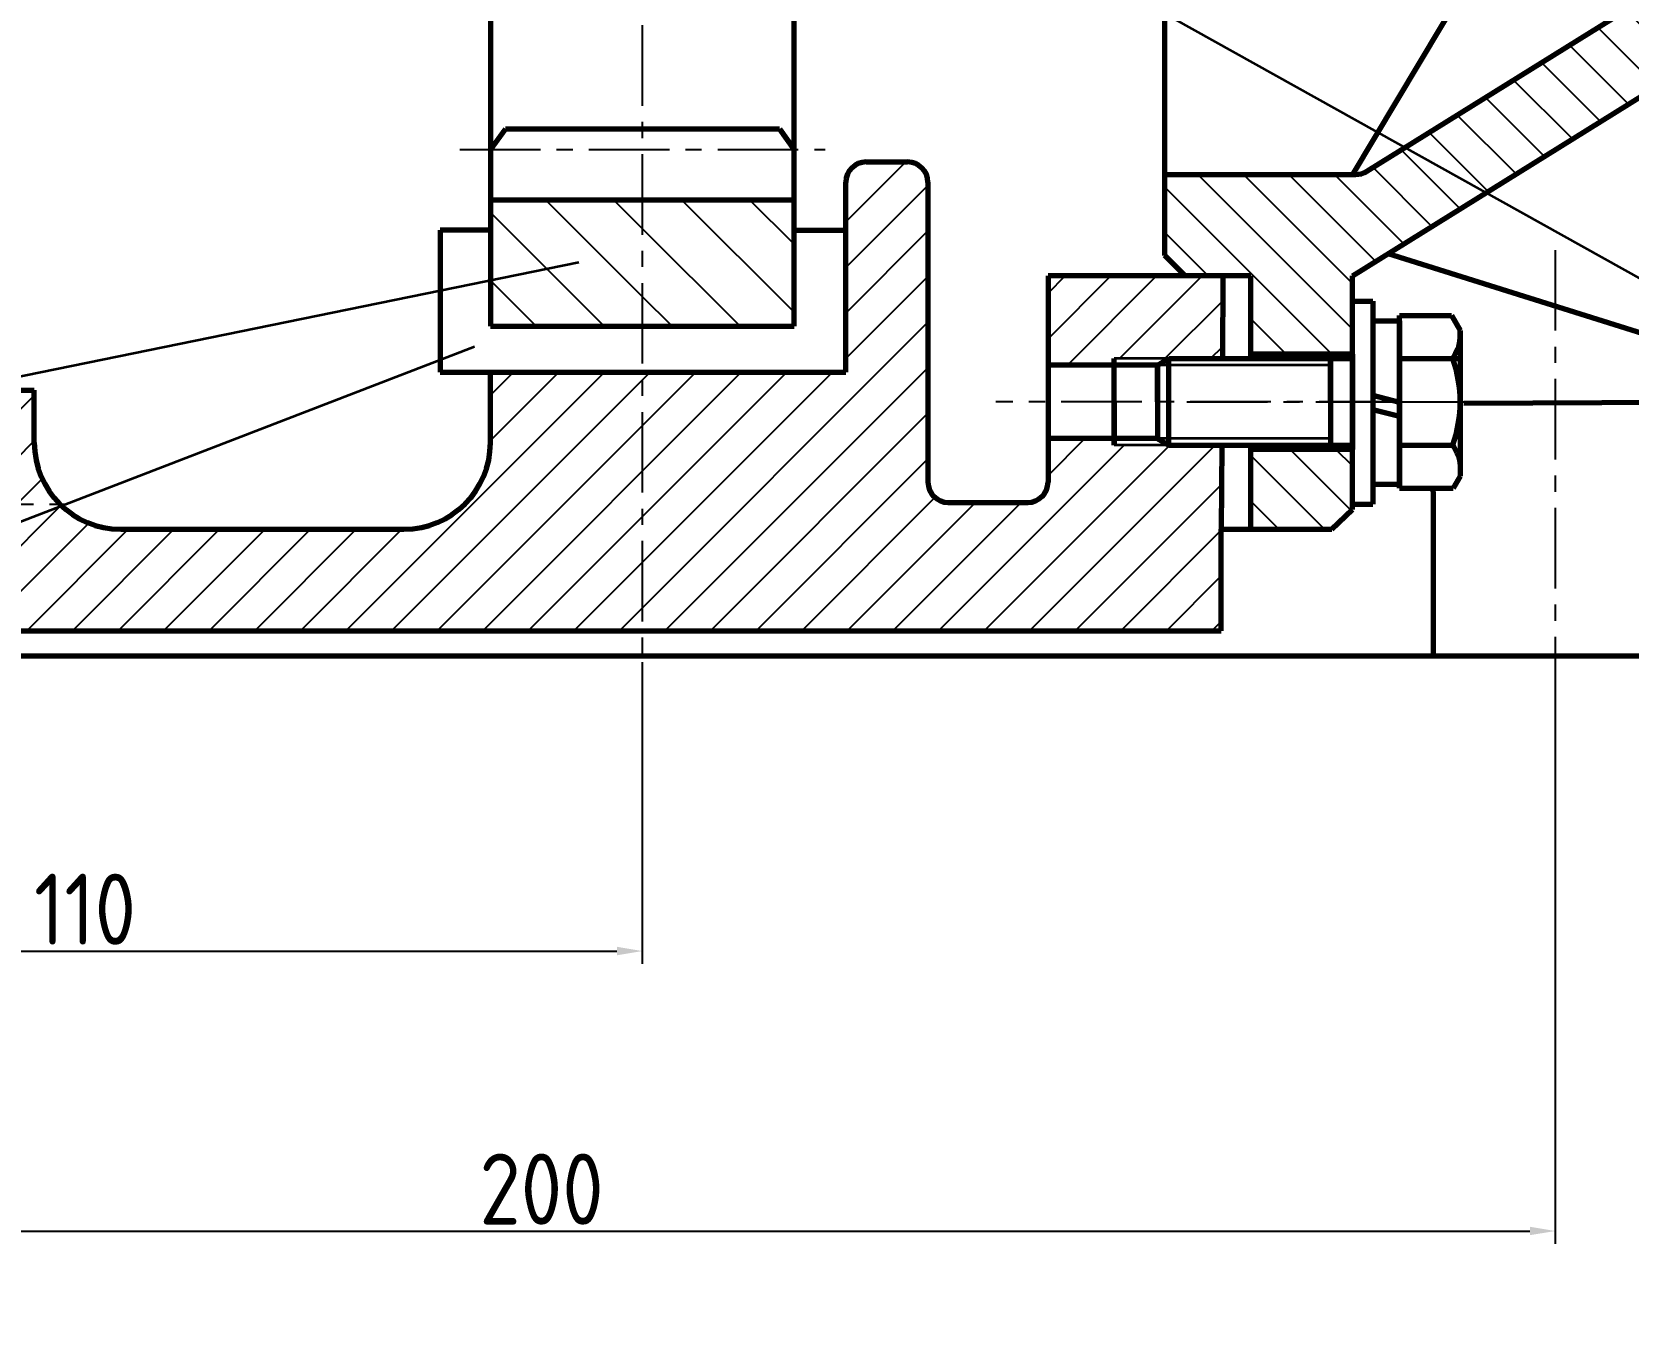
# Model space of a CAD drawing. Header units: millimetres. Extents: x -5 to 3318, y -968 to 297.
# Drawn here: x 2446.1 to 2603.3, y -537.3 to -409.6 of the extents above; entities that cross this region are included whole.
import ezdxf

# ---------------------------------------------------------------- set-up
doc = ezdxf.new("R2010")
doc.units = ezdxf.units.MM
doc.header["$LTSCALE"] = 0.25
doc.linetypes.add('CENTER', pattern=[50.8, 31.75, -6.35, 6.35, -6.35])
for name, color, linetype in [('中心线', 1, 'CENTER'), ('剖面线', 5, 'Continuous'), ('标注线', 6, 'Continuous')]:
    doc.layers.add(name, color=color, linetype=linetype)
doc.layers.add('粗实线', color=7, linetype='Continuous', lineweight=70)
doc.layers.add('细实线', color=7, linetype='Continuous', lineweight=35)
doc.styles.add('标注', font='gbenor.shx', dxfattribs={"height": 7, "bigfont": 'gbcbig.shx'})
doc.dimstyles.new('ISO-25', dxfattribs={"dimtxt": 7, "dimasz": 2.5, "dimexe": 1.25, "dimexo": 0.625, "dimtad": 1, "dimtxsty": '标注', "dimcen": 2.5, "dimadec": 0, "dimazin": 0, "dimtfac": 1, "dimtmove": 0, "dimatfit": 3, "dimfxl": 1, "dimarcsym": 0})
pattern_1 = [(135, (1960.122, -1168.251), (-3.34739, -3.34739), [])]

# ---------------------------------------------------------------- blocks, each defined once
blk = doc.blocks.new('*D24')
at = {"layer": 'Defpoints', "color": 0, "transparency": 16777216}
for p in [(2396.39, -471.01), (2506.18, -471.01), (2506.18, -500.09)]:
    blk.add_point(p, dxfattribs=at)
at = {"layer": '标注线', "color": 0, "lineweight": -2, "transparency": 16777216}
for p, q in [((2396.39, -471.64), (2396.39, -501.34)), ((2506.18, -471.64), (2506.18, -501.34)), ((2398.89, -500.09), (2503.68, -500.09))]:
    blk.add_line(p, q, dxfattribs=at)
at = {"layer": '标注线', "color": 0, "transparency": 16777216}
for points in [[(2398.89, -499.67), (2398.89, -500.51), (2396.39, -500.09)], [(2503.68, -499.67), (2503.68, -500.51), (2506.18, -500.09)]]:
    blk.add_solid(points, dxfattribs=at)
at = {"layer": '标注线', "color": 0, "transparency": 16777216, "insert": (2451.29, -495.97), "char_height": 7, "attachment_point": 5, "style": '标注'}
blk.add_mtext('110', dxfattribs=at)
blk = doc.blocks.new('*D25')
at = {"layer": 'Defpoints', "color": 0, "transparency": 16777216}
for p in [(2396.39, -471.64), (2596.12, -471.64), (2596.12, -527.67)]:
    blk.add_point(p, dxfattribs=at)
at = {"layer": '标注线', "color": 0, "lineweight": -2, "transparency": 16777216}
for p, q in [((2396.39, -472.26), (2396.39, -528.92)), ((2596.12, -472.26), (2596.12, -528.92)), ((2398.89, -527.67), (2593.62, -527.67))]:
    blk.add_line(p, q, dxfattribs=at)
at = {"layer": '标注线', "color": 0, "transparency": 16777216}
for points in [[(2398.89, -527.25), (2398.89, -528.08), (2396.39, -527.67)], [(2593.62, -527.25), (2593.62, -528.08), (2596.12, -527.67)]]:
    blk.add_solid(points, dxfattribs=at)
at = {"layer": '标注线', "color": 0, "transparency": 16777216, "insert": (2496.26, -523.54), "char_height": 7, "attachment_point": 5, "style": '标注'}
blk.add_mtext('200', dxfattribs=at)
blk = doc.blocks.new('*D26')
at = {"layer": 'Defpoints', "color": 0, "transparency": 16777216}
for p in [(2366.41, -471.64), (2626.03, -471.01), (2366.41, -555.25)]:
    blk.add_point(p, dxfattribs=at)
at = {"layer": '标注线', "color": 0, "lineweight": -2, "transparency": 16777216}
for p, q in [((2626.03, -471.64), (2626.03, -556.5)), ((2366.41, -472.26), (2366.41, -556.5)), ((2623.53, -555.25), (2368.91, -555.25))]:
    blk.add_line(p, q, dxfattribs=at)
at = {"layer": '标注线', "color": 0, "transparency": 16777216}
for points in [[(2368.91, -554.83), (2368.91, -555.66), (2366.41, -555.25)], [(2623.53, -554.83), (2623.53, -555.66), (2626.03, -555.25)]]:
    blk.add_solid(points, dxfattribs=at)
at = {"layer": '标注线', "color": 0, "transparency": 16777216, "insert": (2496.22, -551.12), "char_height": 7, "attachment_point": 5, "style": '标注'}
blk.add_mtext('260', dxfattribs=at)

msp = doc.modelspace()

# ---------------------------------------------------------------- hatches: boundary and pattern name
at = {"layer": '剖面线'}
h = msp.add_hatch(dxfattribs=at)
h.set_pattern_fill('ANSI31', color=256, angle=90)
h.paths.add_polyline_path([(2696.253, -356.197), (2693.507, -356.197), (2687.162, -356.197), (2691.947, -361.854), (2696.253, -361.854)], flags=17)
h.paths.add_polyline_path([(2687.162, -356.197), (2673.442, -356.197), (2673.442, -356.001), (2637.259, -356.001), (2665.497, -377.967), (2668.483, -376.108), (2696.253, -376.108), (2696.253, -370.374), (2686.699, -370.374), (2681.332, -370.374), (2681.332, -369.735), (2677.072, -369.735), (2674.61, -366.114), (2677.072, -362.493), (2681.332, -362.493), (2681.332, -361.854), (2686.699, -361.854), (2691.947, -361.854)])
h.paths.add_polyline_path([(2637.259, -356.001), (2627.532, -356.001), (2607.544, -356.001), (2607.544, -353.809), (2604.002, -353.809), (2604.002, -358.244), (2625.819, -373.91), (2628.722, -373.503, -0.3639077), (2636.284, -381.425), (2647.269, -389.313), (2665.497, -377.967)])
h.paths.add_polyline_path([(2604.002, -358.244), (2604.002, -376.969), (2625.819, -373.91)], flags=17)
h.paths.add_polyline_path([(2647.269, -389.313), (2636.284, -381.425, -0.2761957), (2632.285, -389.203), (2613.245, -401.06), (2620.529, -405.959)])
h.paths.add_polyline_path([(2620.529, -405.959), (2613.245, -401.06), (2581.309, -420.949), (2589.293, -425.402)])
h.paths.add_polyline_path([(2589.293, -425.402), (2581.309, -420.949), (2577.57, -423.277, -0.1401527), (2576.445, -423.599), (2557.647, -423.599), (2557.647, -431.561), (2559.679, -433.593), (2566.141, -433.593), (2566.141, -441.303), (2576.135, -441.303), (2576.135, -433.593)])
h = msp.add_hatch(dxfattribs=at)
h.set_pattern_fill('ANSI31', color=256)
h.paths.add_polyline_path([(2563.269, -450.249), (2558.042, -450.249), (2552.675, -450.249), (2552.675, -449.61), (2548.415, -449.61), (2546.153, -449.61), (2546.153, -453.9, -0.4142136), (2544.153, -455.9), (2536.324, -455.9, -0.4142136), (2534.324, -453.9), (2534.324, -424.357, 0.4142136), (2532.324, -422.357), (2528.238, -422.357, 0.4142136), (2526.238, -424.357), (2526.238, -443.058), (2506.177, -443.058), (2506.177, -468.533), (2563.21, -468.533), (2563.21, -458.539)])
h.paths.add_polyline_path([(2506.177, -443.058), (2491.225, -443.058), (2491.225, -450.019, -0.4142136), (2482.705, -458.539), (2454.81, -458.539, -0.1904), (2448.987, -456.238), (2442.785, -458.628), (2442.069, -459.681), (2440.053, -459.681), (2428.659, -464.072), (2428.659, -468.533), (2506.177, -468.533)])
h.paths.add_polyline_path([(2446.29, -444.853), (2442.03, -444.853), (2442.03, -446.066), (2432.397, -446.066), (2428.659, -446.831), (2428.659, -451.8), (2432.442, -451.8), (2437.809, -451.8), (2437.809, -452.439), (2442.069, -452.439), (2444.531, -456.06), (2448.802, -456.06, -0.1996092), (2446.29, -450.019), (2446.29, -448.545)], flags=17)
h = msp.add_hatch(dxfattribs=at)
h.set_pattern_fill('ANSI31', color=256, scale=1.491, angle=90)
h.set_pattern_definition(pattern_1)
h.paths.add_polyline_path([(2506.177, -426.078), (2491.225, -426.078), (2491.225, -438.551), (2506.177, -438.551)])
h = msp.add_hatch(dxfattribs=at)
h.set_pattern_fill('ANSI31', color=256, scale=1.491, angle=90)
h.set_pattern_definition(pattern_1)
h.paths.add_polyline_path([(2521.13, -438.551), (2521.13, -426.078), (2506.177, -426.078), (2506.177, -438.551)])
h = msp.add_hatch(dxfattribs=at)
h.set_pattern_fill('ANSI31', color=256)
h.paths.add_polyline_path([(2563.385, -433.593), (2546.153, -433.593), (2546.153, -442.368), (2548.415, -442.368), (2552.675, -442.368), (2552.675, -441.729), (2558.042, -441.729), (2563.328, -441.729)])
h = msp.add_hatch(dxfattribs=at)
h.set_pattern_fill('ANSI31', color=256, angle=90)
h.paths.add_polyline_path([(2576.135, -450.675), (2566.141, -450.675), (2566.141, -458.539), (2574.103, -458.539), (2576.135, -456.584)])

# ---------------------------------------------------------------- linework, layer by layer
at = {"layer": '中心线'}
for p, q in [((2506.177, -129.492), (2506.177, -486.114)), ((2488.217, -421.119), (2524.21, -421.119)), ((2596.123, -431.037), (2596.123, -486.114)), ((2580.791, -445.989), (2541.002, -445.989)), ((2559.828, -445.989), (2583.722, -445.989)), ((2580.791, -445.989), (2597.399, -445.989)), ((2409.693, -456.06), (2449.482, -456.06))]:
    msp.add_line(p, q, dxfattribs=at)
at = {"layer": '粗实线'}
for p, q in [((2576.135, -433.593), (2668.483, -376.108)), ((2604.064, -376.961), (2576.135, -423.599)), ((2577.57, -423.277), (2632.285, -389.203)), ((2557.647, -431.561), (2557.647, -400.752)), ((2491.225, -401.655), (2491.225, -438.551)), ((2521.13, -438.551), (2521.13, -401.655)), ((2491.225, -421.119), (2492.724, -419.087)), ((2492.724, -419.087), (2519.703, -419.087)), ((2519.703, -419.087), (2521.13, -421.119)), ((2528.238, -422.357), (2532.324, -422.357)), ((2526.238, -443.058), (2526.238, -424.357)), ((2534.324, -424.357), (2534.324, -453.9)), ((2557.647, -423.599), (2576.445, -423.599)), ((2491.225, -426.078), (2521.13, -426.078)), ((2491.225, -429.081), (2486.266, -429.081)), ((2486.266, -429.081), (2486.266, -440.649)), ((2521.13, -429.081), (2526.238, -429.081)), ((2559.679, -433.593), (2557.647, -431.561)), ((2626.028, -445.989), (2579.667, -431.411)), ((2566.141, -433.593), (2546.153, -433.593)), ((2546.153, -433.593), (2546.153, -453.9)), ((2563.385, -433.593), (2563.328, -441.729)), ((2566.141, -441.729), (2566.141, -433.593)), ((2576.135, -456.584), (2576.135, -433.593)), ((2576.135, -436.072), (2578.163, -436.072)), ((2578.163, -436.072), (2578.163, -456.06)), ((2491.225, -438.551), (2521.13, -438.551)), ((2578.163, -438.023), (2580.791, -438.023)), ((2580.791, -438.023), (2580.791, -437.469)), ((2580.791, -454.509), (2580.791, -437.469)), ((2580.791, -437.469), (2585.889, -437.469)), ((2580.791, -438.023), (2580.791, -454.104)), ((2585.889, -437.469), (2586.755, -438.969)), ((2586.755, -438.969), (2586.755, -453.304)), ((2486.266, -440.649), (2486.266, -443.058)), ((2552.675, -450.249), (2552.675, -441.729)), ((2556.935, -442.368), (2558.042, -441.729)), ((2558.042, -441.729), (2576.135, -441.729)), ((2558.042, -450.249), (2558.042, -441.729)), ((2576.135, -441.303), (2566.141, -441.303)), ((2573.975, -445.989), (2573.975, -441.729)), ((2573.975, -441.729), (2573.975, -450.249)), ((2576.135, -441.303), (2576.135, -450.675)), ((2580.791, -450.249), (2580.791, -441.729)), ((2580.791, -441.729), (2586.024, -441.729)), ((2580.791, -441.729), (2586.755, -441.729)), ((2486.266, -443.058), (2526.238, -443.058)), ((2491.225, -450.019), (2491.225, -443.058)), ((2548.415, -442.368), (2546.153, -442.368)), ((2556.935, -442.368), (2548.415, -442.368)), ((2556.935, -445.989), (2556.935, -442.368)), ((2556.935, -442.368), (2556.935, -449.61)), ((2580.791, -445.989), (2580.791, -442.368)), ((2580.791, -445.989), (2580.791, -442.368)), ((2442.03, -444.853), (2446.29, -444.853)), ((2446.29, -448.545), (2446.29, -444.853)), ((2580.791, -449.468), (2580.791, -443.689)), ((2552.675, -445.989), (2552.675, -445.989)), ((2552.675, -445.989), (2552.675, -450.249)), ((2580.791, -446.064), (2578.163, -445.367)), ((2580.791, -445.989), (2580.791, -450.249)), ((2626.028, -445.989), (2587.105, -446.138)), ((2578.163, -446.739), (2580.791, -447.416)), ((2446.29, -450.019), (2446.29, -448.545)), ((2548.415, -449.61), (2546.153, -449.61)), ((2556.935, -449.61), (2548.415, -449.61)), ((2556.935, -449.61), (2558.042, -450.249)), ((2558.042, -450.249), (2576.135, -450.249)), ((2563.269, -450.249), (2563.21, -458.539)), ((2566.141, -458.539), (2566.141, -450.249)), ((2576.135, -450.675), (2566.141, -450.675)), ((2580.791, -450.249), (2586.024, -450.249)), ((2578.163, -454.104), (2580.791, -454.104)), ((2580.791, -454.104), (2580.791, -454.509)), ((2586.755, -453.304), (2586.059, -454.509)), ((2536.324, -455.9), (2544.153, -455.9)), ((2580.791, -454.509), (2586.059, -454.509)), ((2584.097, -454.854), (2584.097, -454.509)), ((2584.097, -454.854), (2584.097, -471.012)), ((2574.103, -458.539), (2576.135, -456.584)), ((2576.135, -456.06), (2578.163, -456.06)), ((2454.81, -458.539), (2482.705, -458.539)), ((2563.21, -468.533), (2563.21, -458.539)), ((2563.21, -458.539), (2574.103, -458.539)), ((2416.309, -468.533), (2563.21, -468.533)), ((2384.371, -471.012), (2626.028, -471.012))]:
    msp.add_line(p, q, dxfattribs=at)
for centre, radius, start, end in [((2528.238, -424.357), 2, 90, 180), ((2532.324, -424.357), 2, 0, 90), ((2576.445, -421.469), 2.13, 270, 301.91277), ((2573.975, -445.989), 12.78, 340.52878, 19.47122), ((2454.81, -450.019), 8.52, 180, 270), ((2482.705, -450.019), 8.52, 270, 0), ((2536.324, -453.9), 2, 180, 270), ((2544.153, -453.9), 2, 270, 0)]:
    msp.add_arc(centre, radius, start, end, dxfattribs=at)
for points in [[(2586.024, -441.729), (2586.755, -439.735), (2586.755, -439.459), (2586.755, -439.282), (2586.755, -438.969)], [(2586.024, -450.249), (2586.755, -452.267), (2586.755, -452.494), (2586.755, -452.653), (2586.755, -452.792), (2586.755, -452.977), (2586.755, -453.182), (2586.755, -453.304)]]:
    msp.add_spline(points, degree=3, dxfattribs=at)
at = {"layer": '细实线'}
for p, q in [((2533.958, -394.534), (2754.876, -517.774)), ((2499.922, -432.251), (2258.141, -481.718)), ((2489.646, -440.57), (2259.579, -529.229)), ((2558.042, -441.729), (2552.675, -441.729)), ((2573.975, -442.368), (2556.935, -442.368)), ((2580.791, -445.989), (2580.791, -442.368)), ((2580.791, -442.368), (2580.791, -449.61)), ((2573.975, -449.61), (2556.935, -449.61)), ((2558.042, -450.249), (2552.675, -450.249))]:
    msp.add_line(p, q, dxfattribs=at)

# ---------------------------------------------------------------- dimensions: what is measured, and where the dimension line sits
at = {"layer": '标注线'}
for base, p1, p2, text, picture, middle in [((2366.411, -555.245), (2626.028, -471.012), (2366.411, -471.637), '260', '*D26', (2496.22, -551.12)), ((2506.177, -500.091), (2396.393, -471.012), (2506.177, -471.012), '110', '*D24', (2451.285, -495.966)), ((2596.123, -527.666), (2396.393, -471.637), (2596.123, -471.637), '200', '*D25', (2496.258, -523.541))]:
    dim = msp.add_linear_dim(base=base, p1=p1, p2=p2, text=text, dimstyle='ISO-25', dxfattribs=at)
    dim.commit()
    dim.dimension.update_dxf_attribs({"geometry": picture, "text_midpoint": middle})

doc.saveas('drawing.dxf')
